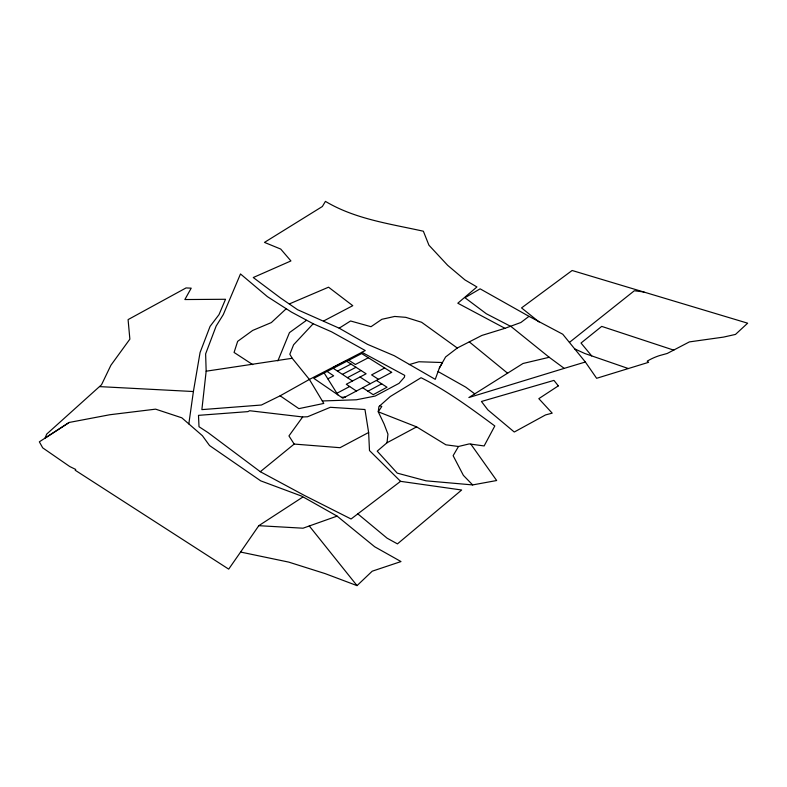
<?xml version="1.0" encoding="UTF-8"?>
<svg xmlns="http://www.w3.org/2000/svg" width="787" height="787" viewBox="0 0 787 787"><rect width="100%" height="100%" fill="white"/><g stroke="black" fill="none" stroke-linecap="round" stroke-linejoin="round"><path stroke-width="1.18" d="M470.833 444.124L496.666 480.523L472.653 484.92L426.052 480.827L397.248 473.135L377.209 451.138L387.017 442.747L387.952 434.149L384.086 424.006L378.252 411.798L378.901 406.623L390.313 396.5L421.055 377.721C447.37 390.805 471.187 408.551 494.807 425.964L484.133 445.944L469.219 443.907L458.487 446.485L445.904 444.812L416.628 426.879L378.252 411.798L381.784 406.495L379.954 405.698M206.164 371.198L201.875 409.624L261.412 405.02L280.133 395.802L309.389 379.442L365.266 350.549L331.514 331.789L313.187 323.752L291.505 312.114L267.403 296.65L240.488 273.955L223.292 314.593L216.159 326.054L205.623 353.904L206.164 371.198L292.213 358.282L309.389 379.442L323.791 403.436L298.873 408.64L280.133 395.802M188.831 423.918L193.395 391.533L200.065 352.537L210.07 326.389L218.993 314.652L225.525 299.276L184.856 299.542L191.211 288.16L186.047 287.934L128.084 319.611L129.865 339.148L110.908 365.237L101.523 384.754L46.699 434.099L45.026 438.152L69.187 422.452L109.826 414.739L155.6 409.151L181.807 417.808L202.416 435.723L209.549 445.55L260.694 480.847L301.637 496.105L337.102 516.115L374.71 546.788L400.996 561.564L372.202 571.195L357.032 585.626L325.169 573.625L288.731 562.105L240.586 552.051L228.692 569.129L75.218 470.252L75.7 469.436L69.748 466.534L42.705 447.852L39.35 441.822L69.187 422.452M409.299 364.578L418.871 361.754L442.451 362.532L439.362 368.021L435.25 379.344L394.267 355.724L367.46 344.332L339.167 328.179L297.604 309.724L280.565 298.007L253.257 277.526L290.924 260.94L280.723 249.066L264.471 242.396L322.355 206.509L325.434 201.374C355.045 219.111 390.175 223.842 423.367 231.221L428.925 245.18L447.655 265.317L464.93 279.906L476.932 286.96L457.808 303.211L504.959 328.317L520.876 322.503L529.002 316.344L562.744 334.219L585.361 362.01L596.635 378.301L648.626 362.305L647.209 361.194L648.016 360.692A57.382 31.598 1.9 0 1 659.339 355.645L667.219 353.471L689.382 341.902L723.528 337.102L735.501 334.416L747.65 323.191L572.129 270.492L521.545 307.904L539.105 321.981M277.87 360.908L289.468 332.616L306.458 320.329M439.362 368.021L445.599 356.964L457.286 348.011L481.87 335.439L504.959 328.317M458.487 446.485L453.125 455.673L463.376 475.358L472.653 484.92M240.586 552.051L258.795 525.686L302.71 497.138M302.67 416.953L288.937 435.919L294.181 444.065L340.023 447.695L368.631 432.486L364.961 409.506L330.324 407.302L307.52 416.766L302.67 416.953L249.607 410.725L247.915 411.621L198.491 415.349L199.003 426.711L208.142 432.683L260.3 471.708L304.421 495.446L351.071 518.997L400.553 481.339L461.664 490.006L397.455 543.886L387.125 538.2L357.81 513.872M313.187 323.752L293.6 344.765L289.823 354.239L292.213 358.282M286.291 308.691L271.348 322.572L252.706 330.422L237.654 341.351L234.073 352.448L252.765 364.647M260.3 471.708L294.181 444.065M569.414 342.414L634.342 290.747L643.963 291.977M564.22 368.375L468.875 397.543L523.011 363.486L549.208 357.288L564.22 368.375L585.361 362.01M339.167 328.179L350.579 320.988L371.021 326.703L381.882 319.296L394.68 316.453L405.797 317.338L421.616 322.276L457.286 348.011M416.628 426.879L387.017 442.747M367.923 391.218L381.705 383.82M336.895 393.284L349.664 386.515M384.666 367.972L371.602 374.897L378.557 379.354M347.411 377.662L361.036 370.51M342.424 374.366L355.999 367.273M327.845 378.832L333.649 375.812L327.097 371.434M368.336 357.741L355.39 364.489L348.749 360.23M337.475 371.1L351.022 364.066M323.683 320.958L352.773 305.681L328.543 287.186L289.331 303.93M337.102 516.115L303.015 528.205L258.795 525.686M341.528 397.346L345.582 396.943M322.316 400.967L356.363 399.786L375.222 396.038L399.009 383.367L404.429 377.189L404.705 375.379L361.912 352.291M99.772 386.624L193.395 391.533M673.829 350.166L601.711 326.389L581.013 343.034L591.706 355.921M628.341 368.542L584.8 353.501L574.677 348.877M438.074 371.553L465.766 387.165L474.758 393.854M529.002 316.344L480.119 288.839L464.95 297.722L486.336 313.757L511.127 326.585L549.208 357.288M376.452 380.446L387.007 387.243L373.186 394.69L362.718 387.775M360.023 377.012L370.323 383.712M352.458 380.997L332.586 367.873L346.093 360.889L366.122 373.786L346.29 384.263L356.531 391.109M469.278 341.873L507.645 373.245M400.553 481.339L369.487 450.558L368.631 432.486M309.271 525.952L357.032 585.626M324.155 372.959L337.859 394.828M558.317 385.876L538.829 398.655L552.199 413.155L545.519 414.936L514.275 432.024L487.891 409.919L481.437 401.478L553.959 380.396L558.317 385.876M391.67 372.359L342.827 398.232L313.777 378.331L361.656 353.56L391.67 372.359"/></g></svg>
